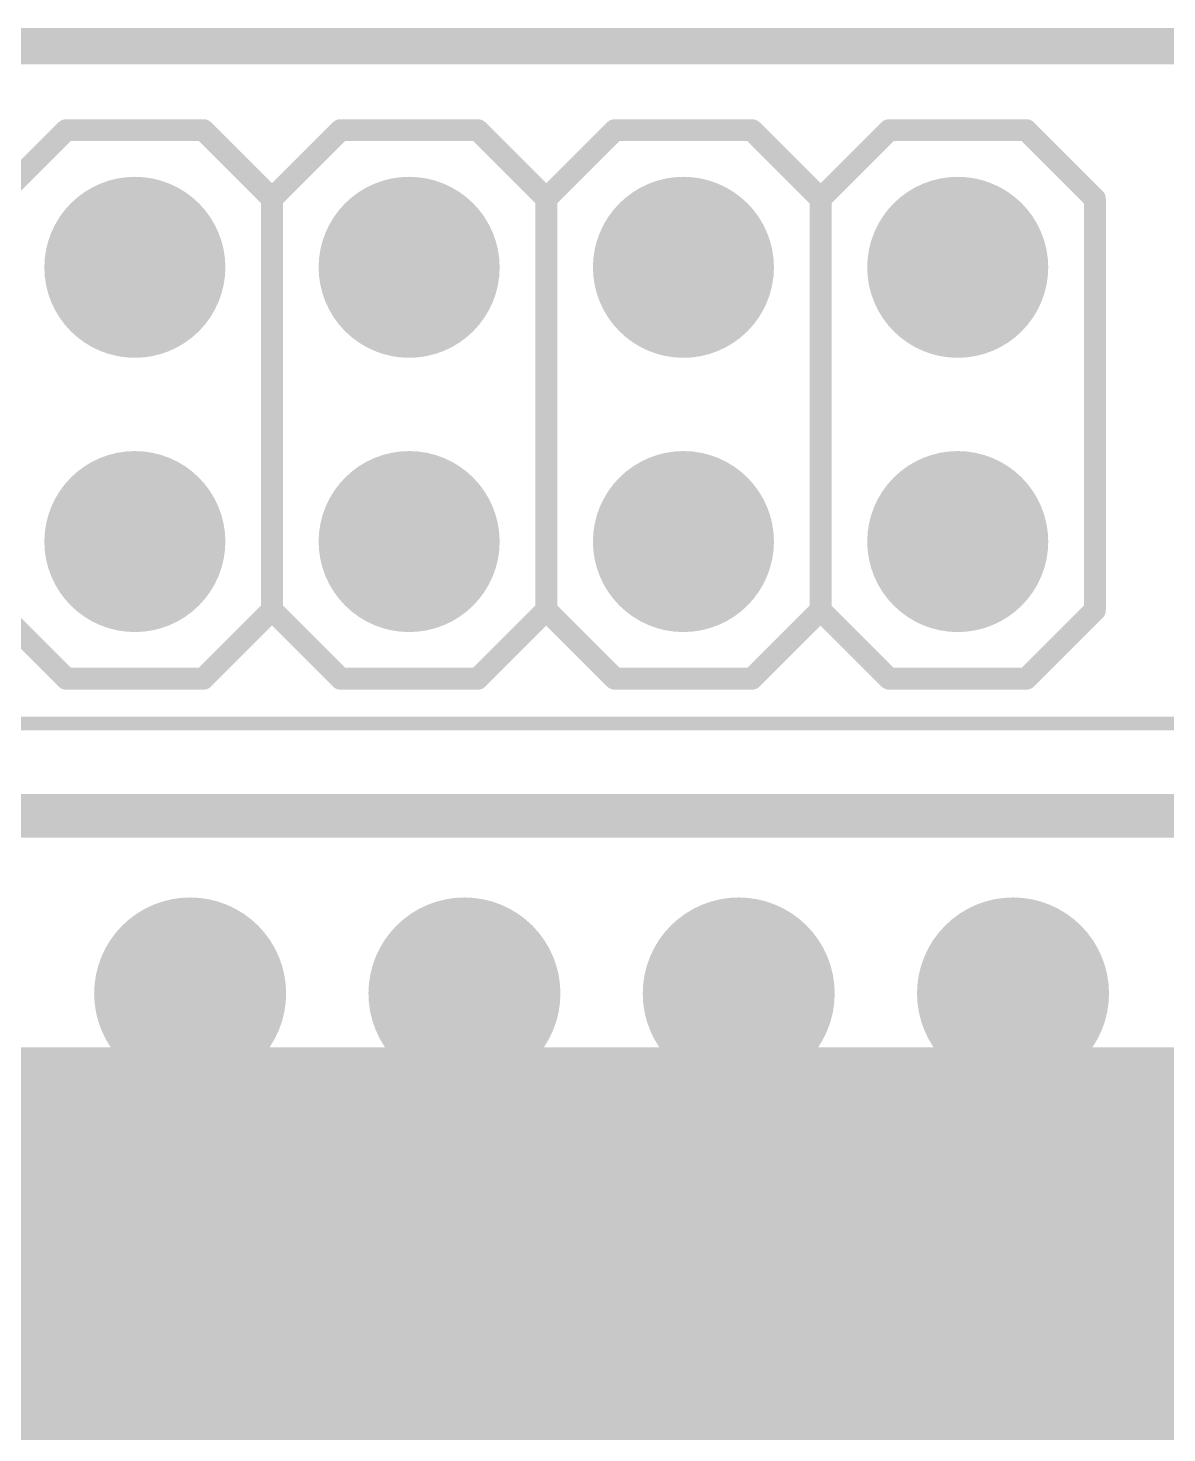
# Model space of a CAD drawing. Extents: x -0.3 to 85.2, y -0.4 to 56.2.
# Drawn here: x 24.28 to 34.83, y 43.18 to 56.19 of the extents above; entities that cross this region are included whole.
import ezdxf

# ---------------------------------------------------------------- set-up
doc = ezdxf.new("R2010")
doc.units = 0
for name, color, linetype in [('1', 12, 'CONTINUOUS'), ('16', 132, 'CONTINUOUS'), ('17', 110, 'CONTINUOUS'), ('20', 53, 'CONTINUOUS'), ('21', 253, 'CONTINUOUS'), ('43', 110, 'CONTINUOUS')]:
    doc.layers.add(name, color=color, linetype=linetype)

# ---------------------------------------------------------------- blocks, each defined once
blk = doc.blocks.new('RECT')
blk.add_solid([(-0.5, -0.5), (0.5, -0.5), (-0.5, 0.5), (0.5, 0.5)])
blk = doc.blocks.new('ROUNDP')
at = {"const_width": 0.5}
blk.add_lwpolyline([(0, -0.25, 1), (0, 0.25, 1), (0, -0.25)], format="xyb", dxfattribs=at)

msp = doc.modelspace()

# ---------------------------------------------------------------- linework, layer by layer
at = {"layer": '1', "const_width": 0.3048}
msp.add_lwpolyline([(85.09, 56.007), (0, 56.007)], dxfattribs=at)
at = {"layer": '16'}
for points, const_width in [([(85.09, 56.007), (0, 56.007)], 0.3048), ([(13.085, 48.895), (46.101, 48.895)], 0.4064)]:
    msp.add_lwpolyline(points, dxfattribs=dict(at, const_width=const_width))
at = {"layer": '20', "const_width": 0.127}
msp.add_lwpolyline([(-0.037, 56.127), (84.963, 56.127)], dxfattribs=at)
at = {"layer": '21'}
for points, const_width in [([(24.003, 54.61), (24.638, 55.245)], 0.2032), ([(24.638, 55.245), (25.908, 55.245)], 0.2032), ([(25.908, 55.245), (26.543, 54.61)], 0.2032), ([(26.543, 54.61), (27.178, 55.245)], 0.2032), ([(27.178, 55.245), (28.448, 55.245)], 0.2032), ([(28.448, 55.245), (29.083, 54.61)], 0.2032), ([(29.083, 54.61), (29.718, 55.245)], 0.2032), ([(29.718, 55.245), (30.988, 55.245)], 0.2032), ([(31.623, 54.61), (30.988, 55.245)], 0.2032), ([(31.623, 54.61), (32.258, 55.245)], 0.2032), ([(33.528, 55.245), (32.258, 55.245)], 0.2032), ([(33.528, 55.245), (34.163, 54.61)], 0.2032), ([(26.543, 54.61), (26.543, 50.8)], 0.2032), ([(26.543, 50.8), (26.543, 54.61)], 0.2032), ([(29.083, 54.61), (29.083, 50.8)], 0.2032), ([(29.083, 50.8), (29.083, 54.61)], 0.2032), ([(31.623, 54.61), (31.623, 50.8)], 0.2032), ([(31.623, 50.8), (31.623, 54.61)], 0.2032), ([(34.163, 54.61), (34.163, 50.8)], 0.2032), ([(34.163, 54.61), (34.163, 50.8)], 0.2032), ([(24.638, 50.165), (24.003, 50.8)], 0.2032), ([(26.543, 50.8), (25.908, 50.165)], 0.2032), ([(27.178, 50.165), (26.543, 50.8)], 0.2032), ([(29.083, 50.8), (28.448, 50.165)], 0.2032), ([(29.718, 50.165), (29.083, 50.8)], 0.2032), ([(31.623, 50.8), (30.988, 50.165)], 0.2032), ([(32.258, 50.165), (31.623, 50.8)], 0.2032), ([(34.163, 50.8), (33.528, 50.165)], 0.2032), ([(25.908, 50.165), (24.638, 50.165)], 0.2032), ([(28.448, 50.165), (27.178, 50.165)], 0.2032), ([(30.988, 50.165), (29.718, 50.165)], 0.2032), ([(33.528, 50.165), (32.258, 50.165)], 0.2032), ([(82.545, 49.75), (2.545, 49.75)], 0.127), ([(6.895, 44.9), (78.195, 44.9)], 0.127)]:
    msp.add_lwpolyline(points, dxfattribs=dict(at, const_width=const_width))
at = {"layer": '21', "const_width": 0.1016}
for points in [[(24.638, 55.2958, 1), (24.638, 55.1942)], [(24.6739, 55.2091, 1), (24.6021, 55.2809)], [(25.9439, 55.2809, 1), (25.8721, 55.2091)], [(25.908, 55.1942, 1), (25.908, 55.2958)], [(27.178, 55.2958, 1), (27.178, 55.1942)], [(27.2139, 55.2091, 1), (27.1421, 55.2809)], [(28.4839, 55.2809, 1), (28.4121, 55.2091)], [(28.448, 55.1942, 1), (28.448, 55.2958)], [(29.718, 55.2958, 1), (29.718, 55.1942)], [(29.7539, 55.2091, 1), (29.6821, 55.2809)], [(31.0239, 55.2809, 1), (30.9521, 55.2091)], [(30.988, 55.1942, 1), (30.988, 55.2958)], [(32.258, 55.2958, 1), (32.258, 55.1942)], [(32.2939, 55.2091, 1), (32.2221, 55.2809)], [(33.5639, 55.2809, 1), (33.4921, 55.2091)], [(33.528, 55.1942, 1), (33.528, 55.2958)], [(26.5938, 54.61, 1), (26.4922, 54.61)], [(26.5938, 54.61, 1), (26.4922, 54.61)], [(26.5071, 54.6459, 1), (26.5789, 54.5741)], [(26.5071, 54.5741, 1), (26.5789, 54.6459)], [(29.1338, 54.61, 1), (29.0322, 54.61)], [(29.1338, 54.61, 1), (29.0322, 54.61)], [(29.0471, 54.6459, 1), (29.1189, 54.5741)], [(29.0471, 54.5741, 1), (29.1189, 54.6459)], [(31.6738, 54.61, 1), (31.5722, 54.61)], [(31.6738, 54.61, 1), (31.5722, 54.61)], [(31.5871, 54.6459, 1), (31.6589, 54.5741)], [(31.5871, 54.5741, 1), (31.6589, 54.6459)], [(34.2138, 54.61, 1), (34.1122, 54.61)], [(34.2138, 54.61, 1), (34.1122, 54.61)], [(34.1271, 54.5741, 1), (34.1989, 54.6459)], [(26.5789, 50.8359, 1), (26.5071, 50.7641)], [(26.5789, 50.7641, 1), (26.5071, 50.8359)], [(29.1189, 50.8359, 1), (29.0471, 50.7641)], [(29.1189, 50.7641, 1), (29.0471, 50.8359)], [(31.6589, 50.8359, 1), (31.5871, 50.7641)], [(31.6589, 50.7641, 1), (31.5871, 50.8359)], [(34.1989, 50.7641, 1), (34.1271, 50.8359)], [(26.4922, 50.8, 1), (26.5938, 50.8)], [(26.4922, 50.8, 1), (26.5938, 50.8)], [(29.0322, 50.8, 1), (29.1338, 50.8)], [(29.0322, 50.8, 1), (29.1338, 50.8)], [(31.5722, 50.8, 1), (31.6738, 50.8)], [(31.5722, 50.8, 1), (31.6738, 50.8)], [(34.1122, 50.8, 1), (34.2138, 50.8)], [(34.1122, 50.8, 1), (34.2138, 50.8)], [(24.638, 50.2158, 1), (24.638, 50.1142)], [(24.6021, 50.1291, 1), (24.6739, 50.2009)], [(25.8721, 50.2009, 1), (25.9439, 50.1291)], [(25.908, 50.1142, 1), (25.908, 50.2158)], [(27.178, 50.2158, 1), (27.178, 50.1142)], [(27.1421, 50.1291, 1), (27.2139, 50.2009)], [(28.4121, 50.2009, 1), (28.4839, 50.1291)], [(28.448, 50.1142, 1), (28.448, 50.2158)], [(29.718, 50.2158, 1), (29.718, 50.1142)], [(29.6821, 50.1291, 1), (29.7539, 50.2009)], [(30.9521, 50.2009, 1), (31.0239, 50.1291)], [(30.988, 50.1142, 1), (30.988, 50.2158)], [(32.258, 50.2158, 1), (32.258, 50.1142)], [(32.2221, 50.1291, 1), (32.2939, 50.2009)], [(33.4921, 50.2009, 1), (33.5639, 50.1291)], [(33.528, 50.1142, 1), (33.528, 50.2158)]]:
    msp.add_lwpolyline(points, format="xyb", dxfattribs=at)

# ---------------------------------------------------------------- block references
at = {"layer": '17', "xscale": 1.6764, "yscale": 1.6764}
for p in [(25.273, 53.975), (25.273, 53.975), (27.813, 53.975), (27.813, 53.975), (30.353, 53.975), (30.353, 53.975), (32.893, 53.975), (32.893, 53.975), (25.273, 51.435), (25.273, 51.435), (27.813, 51.435), (27.813, 51.435), (30.353, 51.435), (30.353, 51.435), (32.893, 51.435), (32.893, 51.435)]:
    msp.add_blockref('ROUNDP', p, dxfattribs=at)
at = {"layer": '17', "xscale": 1.778, "yscale": 1.778, "rotation": 90}
for p in [(25.785, 47.25), (25.785, 47.25), (28.325, 47.25), (28.325, 47.25), (30.865, 47.25), (30.865, 47.25), (33.405, 47.25), (33.405, 47.25)]:
    msp.add_blockref('ROUNDP', p, dxfattribs=at)
at = {"layer": '43', "xscale": 64, "yscale": 5}
msp.add_blockref('RECT', (42.545, 44.25), dxfattribs=at)

doc.saveas('drawing.dxf')
